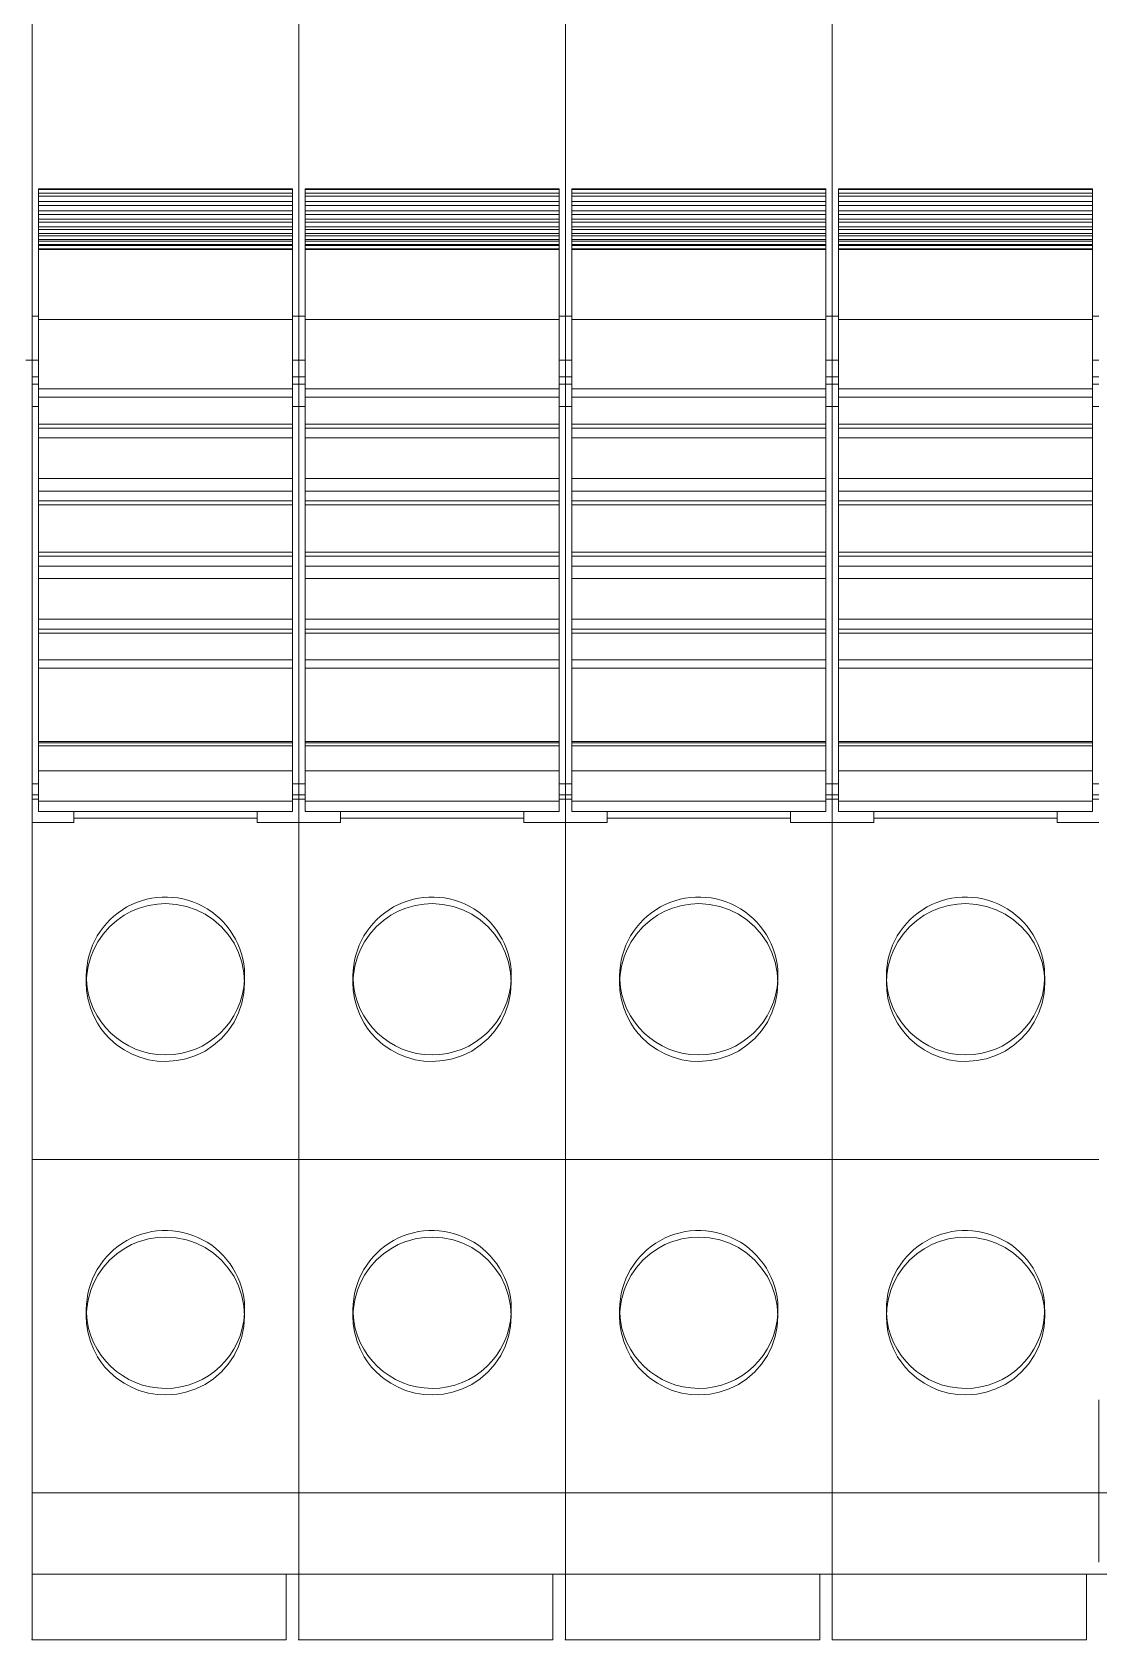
# Model space of a CAD drawing. Header units: millimetres. Extents: x 0 to 14510, y -7775 to 297.
# Drawn here: x 1500.46 to 1526.06, y -2154.13 to -2115.56 of the extents above; entities that cross this region are included whole.
import ezdxf

# ---------------------------------------------------------------- set-up
doc = ezdxf.new("R2010")
doc.units = ezdxf.units.MM
doc.layers.add('eProC - L2', color=41, linetype='Continuous', lineweight=20)

msp = doc.modelspace()

# ---------------------------------------------------------------- linework, layer by layer
at = {"layer": 'eProC - L2'}
for p, q in [((1500.462, -2064.581), (1500.462, -2152.558)), ((1506.862, -2064.581), (1506.862, -2152.558)), ((1513.262, -2064.581), (1513.262, -2152.558)), ((1519.662, -2064.581), (1519.662, -2152.558)), ((1500.462, -2144.558), (1500.462, -2095.292)), ((1506.862, -2144.558), (1506.862, -2095.292)), ((1513.262, -2144.558), (1513.262, -2095.292)), ((1519.662, -2144.558), (1519.662, -2095.292)), ((1506.712, -2119.32), (1500.612, -2119.32)), ((1500.612, -2134.254), (1500.612, -2119.32)), ((1506.712, -2119.332), (1500.612, -2119.332)), ((1506.712, -2119.425), (1500.612, -2119.425)), ((1506.712, -2119.491), (1500.612, -2119.491)), ((1506.712, -2119.32), (1506.712, -2134.254)), ((1513.112, -2119.32), (1507.012, -2119.32)), ((1507.012, -2134.254), (1507.012, -2119.32)), ((1513.112, -2119.332), (1507.012, -2119.332)), ((1513.112, -2119.425), (1507.012, -2119.425)), ((1513.112, -2119.491), (1507.012, -2119.491)), ((1513.112, -2119.32), (1513.112, -2134.254)), ((1519.512, -2119.32), (1513.412, -2119.32)), ((1513.412, -2134.254), (1513.412, -2119.32)), ((1519.512, -2119.332), (1513.412, -2119.332)), ((1519.512, -2119.425), (1513.412, -2119.425)), ((1519.512, -2119.491), (1513.412, -2119.491)), ((1519.512, -2119.32), (1519.512, -2134.254)), ((1525.912, -2119.32), (1519.812, -2119.32)), ((1519.812, -2134.254), (1519.812, -2119.32)), ((1525.912, -2119.332), (1519.812, -2119.332)), ((1525.912, -2119.425), (1519.812, -2119.425)), ((1525.912, -2119.491), (1519.812, -2119.491)), ((1525.912, -2119.32), (1525.912, -2134.254)), ((1506.712, -2119.62), (1500.612, -2119.62)), ((1506.712, -2119.72), (1500.612, -2119.72)), ((1506.712, -2119.842), (1500.612, -2119.842)), ((1506.712, -2119.93), (1500.612, -2119.93)), ((1513.112, -2119.62), (1507.012, -2119.62)), ((1513.112, -2119.72), (1507.012, -2119.72)), ((1513.112, -2119.842), (1507.012, -2119.842)), ((1513.112, -2119.93), (1507.012, -2119.93)), ((1519.512, -2119.62), (1513.412, -2119.62)), ((1519.512, -2119.72), (1513.412, -2119.72)), ((1519.512, -2119.842), (1513.412, -2119.842)), ((1519.512, -2119.93), (1513.412, -2119.93)), ((1525.912, -2119.62), (1519.812, -2119.62)), ((1525.912, -2119.72), (1519.812, -2119.72)), ((1525.912, -2119.842), (1519.812, -2119.842)), ((1525.912, -2119.93), (1519.812, -2119.93)), ((1506.712, -2120.044), (1500.612, -2120.044)), ((1506.712, -2120.121), (1500.612, -2120.121)), ((1506.712, -2120.227), (1500.612, -2120.227)), ((1506.712, -2120.292), (1500.612, -2120.292)), ((1513.112, -2120.044), (1507.012, -2120.044)), ((1513.112, -2120.121), (1507.012, -2120.121)), ((1513.112, -2120.227), (1507.012, -2120.227)), ((1513.112, -2120.292), (1507.012, -2120.292)), ((1519.512, -2120.044), (1513.412, -2120.044)), ((1519.512, -2120.121), (1513.412, -2120.121)), ((1519.512, -2120.227), (1513.412, -2120.227)), ((1519.512, -2120.292), (1513.412, -2120.292)), ((1525.912, -2120.044), (1519.812, -2120.044)), ((1525.912, -2120.121), (1519.812, -2120.121)), ((1525.912, -2120.227), (1519.812, -2120.227)), ((1525.912, -2120.292), (1519.812, -2120.292)), ((1506.712, -2120.391), (1500.612, -2120.391)), ((1506.712, -2120.442), (1500.612, -2120.442)), ((1506.712, -2120.534), (1500.612, -2120.534)), ((1506.712, -2120.572), (1500.612, -2120.572)), ((1506.712, -2120.657), (1500.612, -2120.657)), ((1506.712, -2120.681), (1500.612, -2120.681)), ((1513.112, -2120.391), (1507.012, -2120.391)), ((1513.112, -2120.442), (1507.012, -2120.442)), ((1513.112, -2120.534), (1507.012, -2120.534)), ((1513.112, -2120.572), (1507.012, -2120.572)), ((1513.112, -2120.657), (1507.012, -2120.657)), ((1513.112, -2120.681), (1507.012, -2120.681)), ((1519.512, -2120.391), (1513.412, -2120.391)), ((1519.512, -2120.442), (1513.412, -2120.442)), ((1519.512, -2120.534), (1513.412, -2120.534)), ((1519.512, -2120.572), (1513.412, -2120.572)), ((1519.512, -2120.657), (1513.412, -2120.657)), ((1519.512, -2120.681), (1513.412, -2120.681)), ((1525.912, -2120.391), (1519.812, -2120.391)), ((1525.912, -2120.442), (1519.812, -2120.442)), ((1525.912, -2120.534), (1519.812, -2120.534)), ((1525.912, -2120.572), (1519.812, -2120.572)), ((1525.912, -2120.657), (1519.812, -2120.657)), ((1525.912, -2120.681), (1519.812, -2120.681)), ((1506.712, -2120.758), (1500.612, -2120.758)), ((1506.712, -2120.775), (1500.612, -2120.775)), ((1513.112, -2120.758), (1507.012, -2120.758)), ((1513.112, -2120.775), (1507.012, -2120.775)), ((1519.512, -2120.758), (1513.412, -2120.758)), ((1519.512, -2120.775), (1513.412, -2120.775)), ((1525.912, -2120.758), (1519.812, -2120.758)), ((1525.912, -2120.775), (1519.812, -2120.775)), ((1500.462, -2122.37), (1500.612, -2122.37)), ((1500.612, -2122.456), (1506.712, -2122.456)), ((1506.712, -2122.37), (1506.862, -2122.37)), ((1506.862, -2122.37), (1507.012, -2122.37)), ((1507.012, -2122.456), (1513.112, -2122.456)), ((1513.112, -2122.37), (1513.262, -2122.37)), ((1513.262, -2122.37), (1513.412, -2122.37)), ((1513.412, -2122.456), (1519.512, -2122.456)), ((1519.512, -2122.37), (1519.662, -2122.37)), ((1519.662, -2122.37), (1519.812, -2122.37)), ((1519.812, -2122.456), (1525.912, -2122.456)), ((1525.912, -2122.37), (1526.062, -2122.37)), ((1500.312, -2123.429), (1500.462, -2123.429)), ((1500.612, -2123.426), (1500.462, -2123.426)), ((1500.462, -2123.429), (1500.612, -2123.429)), ((1506.862, -2123.426), (1506.712, -2123.426)), ((1506.712, -2123.429), (1506.862, -2123.429)), ((1507.012, -2123.426), (1506.862, -2123.426)), ((1506.862, -2123.429), (1507.012, -2123.429)), ((1513.262, -2123.426), (1513.112, -2123.426)), ((1513.112, -2123.429), (1513.262, -2123.429)), ((1513.412, -2123.426), (1513.262, -2123.426)), ((1513.262, -2123.429), (1513.412, -2123.429)), ((1519.662, -2123.426), (1519.512, -2123.426)), ((1519.512, -2123.429), (1519.662, -2123.429)), ((1519.812, -2123.426), (1519.662, -2123.426)), ((1519.662, -2123.429), (1519.812, -2123.429)), ((1526.062, -2123.426), (1525.912, -2123.426)), ((1525.912, -2123.429), (1526.062, -2123.429)), ((1500.462, -2123.829), (1500.612, -2123.829)), ((1506.712, -2123.829), (1506.862, -2123.829)), ((1506.862, -2123.829), (1507.012, -2123.829)), ((1513.112, -2123.829), (1513.262, -2123.829)), ((1513.262, -2123.829), (1513.412, -2123.829)), ((1519.512, -2123.829), (1519.662, -2123.829)), ((1519.662, -2123.829), (1519.812, -2123.829)), ((1525.912, -2123.829), (1526.062, -2123.829)), ((1500.462, -2124.008), (1500.612, -2124.008)), ((1506.712, -2124.12), (1500.612, -2124.12)), ((1506.712, -2124.008), (1506.862, -2124.008)), ((1506.862, -2124.008), (1507.012, -2124.008)), ((1513.112, -2124.12), (1507.012, -2124.12)), ((1513.112, -2124.008), (1513.262, -2124.008)), ((1513.262, -2124.008), (1513.412, -2124.008)), ((1519.512, -2124.12), (1513.412, -2124.12)), ((1519.512, -2124.008), (1519.662, -2124.008)), ((1519.662, -2124.008), (1519.812, -2124.008)), ((1525.912, -2124.12), (1519.812, -2124.12)), ((1525.912, -2124.008), (1526.062, -2124.008)), ((1500.462, -2124.539), (1500.612, -2124.539)), ((1500.612, -2124.32), (1506.712, -2124.32)), ((1506.712, -2124.539), (1506.862, -2124.539)), ((1506.862, -2124.539), (1507.012, -2124.539)), ((1507.012, -2124.32), (1513.112, -2124.32)), ((1513.112, -2124.539), (1513.262, -2124.539)), ((1513.262, -2124.539), (1513.412, -2124.539)), ((1513.412, -2124.32), (1519.512, -2124.32)), ((1519.512, -2124.539), (1519.662, -2124.539)), ((1519.662, -2124.539), (1519.812, -2124.539)), ((1519.812, -2124.32), (1525.912, -2124.32)), ((1525.912, -2124.539), (1526.062, -2124.539)), ((1500.612, -2124.962), (1506.712, -2124.962)), ((1507.012, -2124.962), (1513.112, -2124.962)), ((1513.412, -2124.962), (1519.512, -2124.962)), ((1519.812, -2124.962), (1525.912, -2124.962)), ((1500.612, -2125.057), (1506.712, -2125.057)), ((1506.712, -2125.295), (1500.612, -2125.295)), ((1507.012, -2125.057), (1513.112, -2125.057)), ((1513.112, -2125.295), (1507.012, -2125.295)), ((1513.412, -2125.057), (1519.512, -2125.057)), ((1519.512, -2125.295), (1513.412, -2125.295)), ((1519.812, -2125.057), (1525.912, -2125.057)), ((1525.912, -2125.295), (1519.812, -2125.295)), ((1506.712, -2126.27), (1500.612, -2126.27)), ((1513.112, -2126.27), (1507.012, -2126.27)), ((1519.512, -2126.27), (1513.412, -2126.27)), ((1525.912, -2126.27), (1519.812, -2126.27)), ((1500.612, -2126.57), (1506.712, -2126.57)), ((1506.712, -2126.807), (1500.612, -2126.807)), ((1500.612, -2126.903), (1506.712, -2126.903)), ((1507.012, -2126.57), (1513.112, -2126.57)), ((1513.112, -2126.807), (1507.012, -2126.807)), ((1507.012, -2126.903), (1513.112, -2126.903)), ((1513.412, -2126.57), (1519.512, -2126.57)), ((1519.512, -2126.807), (1513.412, -2126.807)), ((1513.412, -2126.903), (1519.512, -2126.903)), ((1519.812, -2126.57), (1525.912, -2126.57)), ((1525.912, -2126.807), (1519.812, -2126.807)), ((1519.812, -2126.903), (1525.912, -2126.903)), ((1506.712, -2128.037), (1500.612, -2128.037)), ((1513.112, -2128.037), (1507.012, -2128.037)), ((1519.512, -2128.037), (1513.412, -2128.037)), ((1525.912, -2128.037), (1519.812, -2128.037)), ((1500.612, -2128.132), (1506.712, -2128.132)), ((1506.712, -2128.37), (1500.612, -2128.37)), ((1507.012, -2128.132), (1513.112, -2128.132)), ((1513.112, -2128.37), (1507.012, -2128.37)), ((1513.412, -2128.132), (1519.512, -2128.132)), ((1519.512, -2128.37), (1513.412, -2128.37)), ((1519.812, -2128.132), (1525.912, -2128.132)), ((1525.912, -2128.37), (1519.812, -2128.37)), ((1506.712, -2128.67), (1500.612, -2128.67)), ((1513.112, -2128.67), (1507.012, -2128.67)), ((1519.512, -2128.67), (1513.412, -2128.67)), ((1525.912, -2128.67), (1519.812, -2128.67)), ((1500.612, -2129.645), (1506.712, -2129.645)), ((1506.712, -2129.882), (1500.612, -2129.882)), ((1500.612, -2129.978), (1506.712, -2129.978)), ((1507.012, -2129.645), (1513.112, -2129.645)), ((1513.112, -2129.882), (1507.012, -2129.882)), ((1507.012, -2129.978), (1513.112, -2129.978)), ((1513.412, -2129.645), (1519.512, -2129.645)), ((1519.512, -2129.882), (1513.412, -2129.882)), ((1513.412, -2129.978), (1519.512, -2129.978)), ((1519.812, -2129.645), (1525.912, -2129.645)), ((1525.912, -2129.882), (1519.812, -2129.882)), ((1519.812, -2129.978), (1525.912, -2129.978)), ((1506.712, -2130.62), (1500.612, -2130.62)), ((1513.112, -2130.62), (1507.012, -2130.62)), ((1519.512, -2130.62), (1513.412, -2130.62)), ((1525.912, -2130.62), (1519.812, -2130.62)), ((1500.612, -2130.82), (1506.712, -2130.82)), ((1507.012, -2130.82), (1513.112, -2130.82)), ((1513.412, -2130.82), (1519.512, -2130.82)), ((1519.812, -2130.82), (1525.912, -2130.82)), ((1506.712, -2132.581), (1500.612, -2132.581)), ((1506.712, -2132.608), (1500.612, -2132.608)), ((1506.712, -2132.678), (1500.612, -2132.678)), ((1513.112, -2132.581), (1507.012, -2132.581)), ((1513.112, -2132.608), (1507.012, -2132.608)), ((1513.112, -2132.678), (1507.012, -2132.678)), ((1519.512, -2132.581), (1513.412, -2132.581)), ((1519.512, -2132.608), (1513.412, -2132.608)), ((1519.512, -2132.678), (1513.412, -2132.678)), ((1525.912, -2132.581), (1519.812, -2132.581)), ((1525.912, -2132.608), (1519.812, -2132.608)), ((1525.912, -2132.678), (1519.812, -2132.678)), ((1506.712, -2133.283), (1500.612, -2133.283)), ((1513.112, -2133.283), (1507.012, -2133.283)), ((1519.512, -2133.283), (1513.412, -2133.283)), ((1525.912, -2133.283), (1519.812, -2133.283)), ((1500.462, -2133.595), (1500.612, -2133.595)), ((1500.462, -2133.86), (1500.612, -2133.86)), ((1506.862, -2133.595), (1506.712, -2133.595)), ((1506.862, -2133.86), (1506.712, -2133.86)), ((1506.862, -2133.595), (1507.012, -2133.595)), ((1506.862, -2133.86), (1507.012, -2133.86)), ((1513.262, -2133.595), (1513.112, -2133.595)), ((1513.262, -2133.86), (1513.112, -2133.86)), ((1513.262, -2133.595), (1513.412, -2133.595)), ((1513.262, -2133.86), (1513.412, -2133.86)), ((1519.662, -2133.595), (1519.512, -2133.595)), ((1519.662, -2133.86), (1519.512, -2133.86)), ((1519.662, -2133.595), (1519.812, -2133.595)), ((1519.662, -2133.86), (1519.812, -2133.86)), ((1526.062, -2133.595), (1525.912, -2133.595)), ((1526.062, -2133.86), (1525.912, -2133.86)), ((1500.462, -2133.96), (1500.612, -2133.96)), ((1506.712, -2134.01), (1500.612, -2134.01)), ((1506.862, -2133.96), (1506.712, -2133.96)), ((1506.862, -2133.96), (1507.012, -2133.96)), ((1513.112, -2134.01), (1507.012, -2134.01)), ((1513.262, -2133.96), (1513.112, -2133.96)), ((1513.262, -2133.96), (1513.412, -2133.96)), ((1519.512, -2134.01), (1513.412, -2134.01)), ((1519.662, -2133.96), (1519.512, -2133.96)), ((1519.662, -2133.96), (1519.812, -2133.96)), ((1525.912, -2134.01), (1519.812, -2134.01)), ((1526.062, -2133.96), (1525.912, -2133.96)), ((1500.462, -2134.519), (1501.462, -2134.519)), ((1500.612, -2134.254), (1506.712, -2134.254)), ((1501.462, -2134.519), (1501.462, -2134.254)), ((1505.862, -2134.419), (1501.462, -2134.419)), ((1505.862, -2134.519), (1505.862, -2134.254)), ((1506.862, -2134.519), (1505.862, -2134.519)), ((1506.862, -2134.519), (1507.862, -2134.519)), ((1507.012, -2134.254), (1513.112, -2134.254)), ((1507.862, -2134.519), (1507.862, -2134.254)), ((1512.262, -2134.419), (1507.862, -2134.419)), ((1512.262, -2134.519), (1512.262, -2134.254)), ((1513.262, -2134.519), (1512.262, -2134.519)), ((1513.262, -2134.519), (1514.262, -2134.519)), ((1513.412, -2134.254), (1519.512, -2134.254)), ((1514.262, -2134.519), (1514.262, -2134.254)), ((1518.662, -2134.419), (1514.262, -2134.419)), ((1518.662, -2134.519), (1518.662, -2134.254)), ((1519.662, -2134.519), (1518.662, -2134.519)), ((1519.662, -2134.519), (1520.662, -2134.519)), ((1519.812, -2134.254), (1525.912, -2134.254)), ((1520.662, -2134.519), (1520.662, -2134.254)), ((1525.062, -2134.419), (1520.662, -2134.419)), ((1525.062, -2134.519), (1525.062, -2134.254)), ((1526.062, -2134.519), (1525.062, -2134.519)), ((1501.762, -2138.204), (1501.762, -2138.366)), ((1505.562, -2138.366), (1505.562, -2138.204)), ((1508.162, -2138.204), (1508.162, -2138.366)), ((1511.962, -2138.366), (1511.962, -2138.204)), ((1514.562, -2138.204), (1514.562, -2138.366)), ((1518.362, -2138.366), (1518.362, -2138.204)), ((1520.962, -2138.204), (1520.962, -2138.366)), ((1524.762, -2138.366), (1524.762, -2138.204)), ((1506.862, -2142.607), (1500.462, -2142.607)), ((1513.262, -2142.607), (1506.862, -2142.607)), ((1519.662, -2142.607), (1513.262, -2142.607)), ((1526.062, -2142.607), (1519.662, -2142.607)), ((1500.462, -2144.539), (1500.462, -2144.558)), ((1500.462, -2144.558), (1500.462, -2152.558)), ((1506.862, -2144.539), (1506.862, -2144.558)), ((1506.862, -2144.558), (1506.862, -2152.558)), ((1513.262, -2144.539), (1513.262, -2144.558)), ((1513.262, -2144.558), (1513.262, -2152.558)), ((1519.662, -2144.539), (1519.662, -2144.558)), ((1519.662, -2144.558), (1519.662, -2152.558)), ((1501.762, -2146.204), (1501.762, -2146.366)), ((1505.562, -2146.366), (1505.562, -2146.204)), ((1508.162, -2146.204), (1508.162, -2146.366)), ((1511.962, -2146.366), (1511.962, -2146.204)), ((1514.562, -2146.204), (1514.562, -2146.366)), ((1518.362, -2146.366), (1518.362, -2146.204)), ((1520.962, -2146.204), (1520.962, -2146.366)), ((1524.762, -2146.366), (1524.762, -2146.204)), ((1500.462, -2148.016), (1500.462, -2148.013)), ((1506.862, -2148.016), (1506.862, -2148.013)), ((1513.262, -2148.016), (1513.262, -2148.013)), ((1519.662, -2148.016), (1519.662, -2148.013)), ((1500.462, -2148.37), (1500.462, -2152.27)), ((1506.862, -2148.37), (1506.862, -2152.27)), ((1513.262, -2148.37), (1513.262, -2152.27)), ((1519.662, -2148.37), (1519.662, -2152.27)), ((1526.062, -2148.37), (1526.062, -2152.27)), ((1506.862, -2150.607), (1500.462, -2150.607)), ((1513.262, -2150.607), (1506.862, -2150.607)), ((1519.662, -2150.607), (1513.262, -2150.607)), ((1526.062, -2150.607), (1519.662, -2150.607)), ((1532.462, -2150.607), (1526.062, -2150.607)), ((1506.862, -2152.552), (1500.462, -2152.552)), ((1506.862, -2152.557), (1500.462, -2152.557)), ((1500.462, -2152.558), (1506.862, -2152.558)), ((1500.462, -2152.562), (1500.462, -2154.132)), ((1506.562, -2154.132), (1506.562, -2152.558)), ((1513.262, -2152.552), (1506.862, -2152.552)), ((1513.262, -2152.557), (1506.862, -2152.557)), ((1506.862, -2152.558), (1513.262, -2152.558)), ((1506.862, -2152.562), (1506.862, -2154.132)), ((1512.962, -2154.132), (1512.962, -2152.558)), ((1519.662, -2152.552), (1513.262, -2152.552)), ((1519.662, -2152.557), (1513.262, -2152.557)), ((1513.262, -2152.558), (1519.662, -2152.558)), ((1513.262, -2152.562), (1513.262, -2154.132)), ((1519.362, -2154.132), (1519.362, -2152.558)), ((1526.062, -2152.552), (1519.662, -2152.552)), ((1526.062, -2152.557), (1519.662, -2152.557)), ((1519.662, -2152.558), (1526.062, -2152.558)), ((1519.662, -2152.562), (1519.662, -2154.132)), ((1525.762, -2154.132), (1525.762, -2152.558)), ((1532.462, -2152.557), (1526.062, -2152.557)), ((1500.462, -2154.13), (1506.562, -2154.13)), ((1500.462, -2154.132), (1506.562, -2154.132)), ((1506.862, -2154.13), (1512.962, -2154.13)), ((1506.862, -2154.132), (1512.962, -2154.132)), ((1513.262, -2154.13), (1519.362, -2154.13)), ((1513.262, -2154.132), (1519.362, -2154.132)), ((1519.662, -2154.13), (1525.762, -2154.13)), ((1519.662, -2154.132), (1525.762, -2154.132))]:
    msp.add_line(p, q, dxfattribs=at)
for points in [[(1503.662, -2136.467), (1503.469, -2136.477), (1503.256, -2136.511), (1503.028, -2136.577), (1502.85, -2136.65), (1502.67, -2136.747), (1502.493, -2136.87), (1502.321, -2137.022), (1502.164, -2137.199), (1502.038, -2137.382), (1501.94, -2137.565), (1501.867, -2137.744), (1501.804, -2137.971), (1501.772, -2138.179), (1501.762, -2138.363), (1501.762, -2138.366)], [(1503.662, -2136.467), (1503.922, -2136.487), (1504.167, -2136.536), (1504.398, -2136.614), (1504.615, -2136.721), (1504.817, -2136.858), (1505.005, -2137.024), (1505.17, -2137.212), (1505.307, -2137.417), (1505.417, -2137.64), (1505.498, -2137.876), (1505.546, -2138.118), (1505.562, -2138.366), (1505.562, -2138.366)], [(1510.062, -2136.467), (1509.869, -2136.477), (1509.656, -2136.511), (1509.428, -2136.577), (1509.25, -2136.65), (1509.07, -2136.747), (1508.893, -2136.87), (1508.721, -2137.022), (1508.564, -2137.199), (1508.438, -2137.382), (1508.34, -2137.565), (1508.267, -2137.744), (1508.204, -2137.971), (1508.172, -2138.179), (1508.162, -2138.363), (1508.162, -2138.366)], [(1510.062, -2136.467), (1510.322, -2136.487), (1510.567, -2136.536), (1510.798, -2136.614), (1511.015, -2136.721), (1511.217, -2136.858), (1511.405, -2137.024), (1511.57, -2137.212), (1511.707, -2137.417), (1511.817, -2137.64), (1511.898, -2137.876), (1511.946, -2138.118), (1511.962, -2138.366), (1511.962, -2138.366)], [(1516.462, -2136.467), (1516.269, -2136.477), (1516.056, -2136.511), (1515.828, -2136.577), (1515.65, -2136.65), (1515.47, -2136.747), (1515.293, -2136.87), (1515.121, -2137.022), (1514.964, -2137.199), (1514.838, -2137.382), (1514.74, -2137.565), (1514.667, -2137.744), (1514.604, -2137.971), (1514.572, -2138.179), (1514.562, -2138.363), (1514.562, -2138.366)], [(1516.462, -2136.467), (1516.722, -2136.487), (1516.967, -2136.536), (1517.198, -2136.614), (1517.415, -2136.721), (1517.617, -2136.858), (1517.805, -2137.024), (1517.97, -2137.212), (1518.107, -2137.417), (1518.217, -2137.64), (1518.298, -2137.876), (1518.346, -2138.118), (1518.362, -2138.366), (1518.362, -2138.366)], [(1522.862, -2136.467), (1522.669, -2136.477), (1522.456, -2136.511), (1522.228, -2136.577), (1522.05, -2136.65), (1521.87, -2136.747), (1521.693, -2136.87), (1521.521, -2137.022), (1521.364, -2137.199), (1521.238, -2137.382), (1521.14, -2137.565), (1521.067, -2137.744), (1521.004, -2137.971), (1520.972, -2138.179), (1520.962, -2138.363), (1520.962, -2138.366)], [(1522.862, -2136.467), (1523.122, -2136.487), (1523.367, -2136.536), (1523.598, -2136.614), (1523.815, -2136.721), (1524.017, -2136.858), (1524.205, -2137.024), (1524.37, -2137.212), (1524.507, -2137.417), (1524.617, -2137.64), (1524.698, -2137.876), (1524.746, -2138.118), (1524.762, -2138.366), (1524.762, -2138.366)], [(1501.762, -2138.366), (1501.77, -2138.541), (1501.801, -2138.745), (1501.862, -2138.971), (1501.934, -2139.152), (1502.032, -2139.338), (1502.114, -2139.462), (1502.21, -2139.586), (1502.321, -2139.705), (1502.49, -2139.855), (1502.667, -2139.977), (1502.845, -2140.073), (1503.023, -2140.146), (1503.251, -2140.212), (1503.466, -2140.246), (1503.662, -2140.256)], [(1505.562, -2138.366), (1505.546, -2138.614), (1505.498, -2138.856), (1505.418, -2139.091), (1505.308, -2139.313), (1505.17, -2139.517), (1505.005, -2139.703), (1504.818, -2139.867), (1504.612, -2140.004), (1504.39, -2140.112), (1504.154, -2140.192), (1503.933, -2140.235), (1503.662, -2140.256)], [(1508.162, -2138.366), (1508.17, -2138.541), (1508.201, -2138.745), (1508.262, -2138.971), (1508.334, -2139.152), (1508.432, -2139.338), (1508.514, -2139.462), (1508.61, -2139.586), (1508.721, -2139.705), (1508.89, -2139.855), (1509.067, -2139.977), (1509.245, -2140.073), (1509.423, -2140.146), (1509.651, -2140.212), (1509.866, -2140.246), (1510.062, -2140.256)], [(1511.962, -2138.366), (1511.946, -2138.614), (1511.898, -2138.856), (1511.818, -2139.091), (1511.708, -2139.313), (1511.57, -2139.517), (1511.405, -2139.703), (1511.218, -2139.867), (1511.012, -2140.004), (1510.79, -2140.112), (1510.554, -2140.192), (1510.333, -2140.235), (1510.062, -2140.256)], [(1514.562, -2138.366), (1514.57, -2138.541), (1514.601, -2138.745), (1514.662, -2138.971), (1514.734, -2139.152), (1514.832, -2139.338), (1514.914, -2139.462), (1515.01, -2139.586), (1515.121, -2139.705), (1515.29, -2139.855), (1515.467, -2139.977), (1515.645, -2140.073), (1515.823, -2140.146), (1516.051, -2140.212), (1516.266, -2140.246), (1516.462, -2140.256)], [(1518.362, -2138.366), (1518.346, -2138.614), (1518.298, -2138.856), (1518.218, -2139.091), (1518.108, -2139.313), (1517.97, -2139.517), (1517.805, -2139.703), (1517.618, -2139.867), (1517.412, -2140.004), (1517.19, -2140.112), (1516.954, -2140.192), (1516.733, -2140.235), (1516.462, -2140.256)], [(1520.962, -2138.366), (1520.97, -2138.541), (1521.001, -2138.745), (1521.062, -2138.971), (1521.134, -2139.152), (1521.232, -2139.338), (1521.314, -2139.462), (1521.41, -2139.586), (1521.521, -2139.705), (1521.69, -2139.855), (1521.867, -2139.977), (1522.045, -2140.073), (1522.223, -2140.146), (1522.451, -2140.212), (1522.666, -2140.246), (1522.862, -2140.256)], [(1524.762, -2138.366), (1524.746, -2138.614), (1524.698, -2138.856), (1524.618, -2139.091), (1524.508, -2139.313), (1524.37, -2139.517), (1524.205, -2139.703), (1524.018, -2139.867), (1523.812, -2140.004), (1523.59, -2140.112), (1523.354, -2140.192), (1523.133, -2140.235), (1522.862, -2140.256)], [(1503.092, -2144.555), (1503.028, -2144.577), (1502.85, -2144.65), (1502.67, -2144.747), (1502.493, -2144.87), (1502.321, -2145.022), (1502.164, -2145.199), (1502.038, -2145.382), (1501.94, -2145.565), (1501.867, -2145.744), (1501.804, -2145.971), (1501.772, -2146.179), (1501.762, -2146.363), (1501.762, -2146.366)], [(1503.662, -2144.467), (1503.469, -2144.477), (1503.256, -2144.511), (1503.092, -2144.555)], [(1503.662, -2144.467), (1503.922, -2144.487), (1504.167, -2144.536), (1504.236, -2144.555)], [(1504.236, -2144.555), (1504.398, -2144.614), (1504.615, -2144.721), (1504.817, -2144.858), (1505.005, -2145.024), (1505.17, -2145.212), (1505.307, -2145.417), (1505.417, -2145.64), (1505.498, -2145.876), (1505.546, -2146.118), (1505.562, -2146.366), (1505.562, -2146.366)], [(1509.492, -2144.555), (1509.428, -2144.577), (1509.25, -2144.65), (1509.07, -2144.747), (1508.893, -2144.87), (1508.721, -2145.022), (1508.564, -2145.199), (1508.438, -2145.382), (1508.34, -2145.565), (1508.267, -2145.744), (1508.204, -2145.971), (1508.172, -2146.179), (1508.162, -2146.363), (1508.162, -2146.366)], [(1510.062, -2144.467), (1509.869, -2144.477), (1509.656, -2144.511), (1509.492, -2144.555)], [(1510.062, -2144.467), (1510.322, -2144.487), (1510.567, -2144.536), (1510.636, -2144.555)], [(1510.636, -2144.555), (1510.798, -2144.614), (1511.015, -2144.721), (1511.217, -2144.858), (1511.405, -2145.024), (1511.57, -2145.212), (1511.707, -2145.417), (1511.817, -2145.64), (1511.898, -2145.876), (1511.946, -2146.118), (1511.962, -2146.366), (1511.962, -2146.366)], [(1515.892, -2144.555), (1515.828, -2144.577), (1515.65, -2144.65), (1515.47, -2144.747), (1515.293, -2144.87), (1515.121, -2145.022), (1514.964, -2145.199), (1514.838, -2145.382), (1514.74, -2145.565), (1514.667, -2145.744), (1514.604, -2145.971), (1514.572, -2146.179), (1514.562, -2146.363), (1514.562, -2146.366)], [(1516.462, -2144.467), (1516.269, -2144.477), (1516.056, -2144.511), (1515.892, -2144.555)], [(1516.462, -2144.467), (1516.722, -2144.487), (1516.967, -2144.536), (1517.036, -2144.555)], [(1517.036, -2144.555), (1517.198, -2144.614), (1517.415, -2144.721), (1517.617, -2144.858), (1517.805, -2145.024), (1517.97, -2145.212), (1518.107, -2145.417), (1518.217, -2145.64), (1518.298, -2145.876), (1518.346, -2146.118), (1518.362, -2146.366), (1518.362, -2146.366)], [(1522.292, -2144.555), (1522.228, -2144.577), (1522.05, -2144.65), (1521.87, -2144.747), (1521.693, -2144.87), (1521.521, -2145.022), (1521.364, -2145.199), (1521.238, -2145.382), (1521.14, -2145.565), (1521.067, -2145.744), (1521.004, -2145.971), (1520.972, -2146.179), (1520.962, -2146.363), (1520.962, -2146.366)], [(1522.862, -2144.467), (1522.669, -2144.477), (1522.456, -2144.511), (1522.292, -2144.555)], [(1522.862, -2144.467), (1523.122, -2144.487), (1523.367, -2144.536), (1523.436, -2144.555)], [(1523.436, -2144.555), (1523.598, -2144.614), (1523.815, -2144.721), (1524.017, -2144.858), (1524.205, -2145.024), (1524.37, -2145.212), (1524.507, -2145.417), (1524.617, -2145.64), (1524.698, -2145.876), (1524.746, -2146.118), (1524.762, -2146.366), (1524.762, -2146.366)], [(1501.762, -2146.366), (1501.77, -2146.541), (1501.801, -2146.745), (1501.862, -2146.971), (1501.934, -2147.152), (1502.032, -2147.338), (1502.114, -2147.462), (1502.21, -2147.586), (1502.321, -2147.705), (1502.49, -2147.855), (1502.667, -2147.977), (1502.845, -2148.073), (1503.023, -2148.146), (1503.251, -2148.212), (1503.466, -2148.246), (1503.662, -2148.256)], [(1505.562, -2146.366), (1505.546, -2146.614), (1505.498, -2146.856), (1505.418, -2147.091), (1505.308, -2147.313), (1505.17, -2147.517), (1505.005, -2147.703), (1504.818, -2147.867), (1504.612, -2148.004), (1504.39, -2148.112), (1504.154, -2148.192), (1503.933, -2148.235), (1503.662, -2148.256)], [(1508.162, -2146.366), (1508.17, -2146.541), (1508.201, -2146.745), (1508.262, -2146.971), (1508.334, -2147.152), (1508.432, -2147.338), (1508.514, -2147.462), (1508.61, -2147.586), (1508.721, -2147.705), (1508.89, -2147.855), (1509.067, -2147.977), (1509.245, -2148.073), (1509.423, -2148.146), (1509.651, -2148.212), (1509.866, -2148.246), (1510.062, -2148.256)], [(1511.962, -2146.366), (1511.946, -2146.614), (1511.898, -2146.856), (1511.818, -2147.091), (1511.708, -2147.313), (1511.57, -2147.517), (1511.405, -2147.703), (1511.218, -2147.867), (1511.012, -2148.004), (1510.79, -2148.112), (1510.554, -2148.192), (1510.333, -2148.235), (1510.062, -2148.256)], [(1514.562, -2146.366), (1514.57, -2146.541), (1514.601, -2146.745), (1514.662, -2146.971), (1514.734, -2147.152), (1514.832, -2147.338), (1514.914, -2147.462), (1515.01, -2147.586), (1515.121, -2147.705), (1515.29, -2147.855), (1515.467, -2147.977), (1515.645, -2148.073), (1515.823, -2148.146), (1516.051, -2148.212), (1516.266, -2148.246), (1516.462, -2148.256)], [(1518.362, -2146.366), (1518.346, -2146.614), (1518.298, -2146.856), (1518.218, -2147.091), (1518.108, -2147.313), (1517.97, -2147.517), (1517.805, -2147.703), (1517.618, -2147.867), (1517.412, -2148.004), (1517.19, -2148.112), (1516.954, -2148.192), (1516.733, -2148.235), (1516.462, -2148.256)], [(1520.962, -2146.366), (1520.97, -2146.541), (1521.001, -2146.745), (1521.062, -2146.971), (1521.134, -2147.152), (1521.232, -2147.338), (1521.314, -2147.462), (1521.41, -2147.586), (1521.521, -2147.705), (1521.69, -2147.855), (1521.867, -2147.977), (1522.045, -2148.073), (1522.223, -2148.146), (1522.451, -2148.212), (1522.666, -2148.246), (1522.862, -2148.256)], [(1524.762, -2146.366), (1524.746, -2146.614), (1524.698, -2146.856), (1524.618, -2147.091), (1524.508, -2147.313), (1524.37, -2147.517), (1524.205, -2147.703), (1524.018, -2147.867), (1523.812, -2148.004), (1523.59, -2148.112), (1523.354, -2148.192), (1523.133, -2148.235), (1522.862, -2148.256)]]:
    msp.add_lwpolyline(points, dxfattribs=at)
for centre, start_param, end_param in [((1503.662, -2138.204), 6.235558, 9.424778), ((1510.062, -2138.204), 6.235558, 9.424778), ((1516.462, -2138.204), 6.235558, 9.424778), ((1522.862, -2138.204), 6.235558, 9.424778), ((1503.662, -2138.204), 3.141593, 3.187944), ((1503.662, -2138.204), 3.187944, 6.235558), ((1510.062, -2138.204), 3.141593, 3.187944), ((1510.062, -2138.204), 3.187944, 6.235558), ((1516.462, -2138.204), 3.141593, 3.187944), ((1516.462, -2138.204), 3.187944, 6.235558), ((1522.862, -2138.204), 3.141593, 3.187944), ((1522.862, -2138.204), 3.187944, 6.235558), ((1503.662, -2146.204), 6.235558, 9.424778), ((1510.062, -2146.204), 6.235558, 9.424778), ((1516.462, -2146.204), 6.235558, 9.424778), ((1522.862, -2146.204), 6.235558, 9.424778), ((1503.662, -2146.204), 3.141593, 3.187944), ((1510.062, -2146.204), 3.141593, 3.187944), ((1516.462, -2146.204), 3.141593, 3.187944), ((1522.862, -2146.204), 3.141593, 3.187944), ((1503.662, -2146.204), 3.187944, 6.235558), ((1510.062, -2146.204), 3.187944, 6.235558), ((1516.462, -2146.204), 3.187944, 6.235558), ((1522.862, -2146.204), 3.187944, 6.235558)]:
    msp.add_ellipse(centre, major_axis=(1.9, 0), ratio=0.997065, start_param=start_param, end_param=end_param, dxfattribs=at)
for p in [(1500.462, -2154.13), (1506.862, -2154.13), (1513.262, -2154.13), (1519.662, -2154.13)]:
    msp.add_point(p, dxfattribs=at)

doc.saveas('drawing.dxf')
